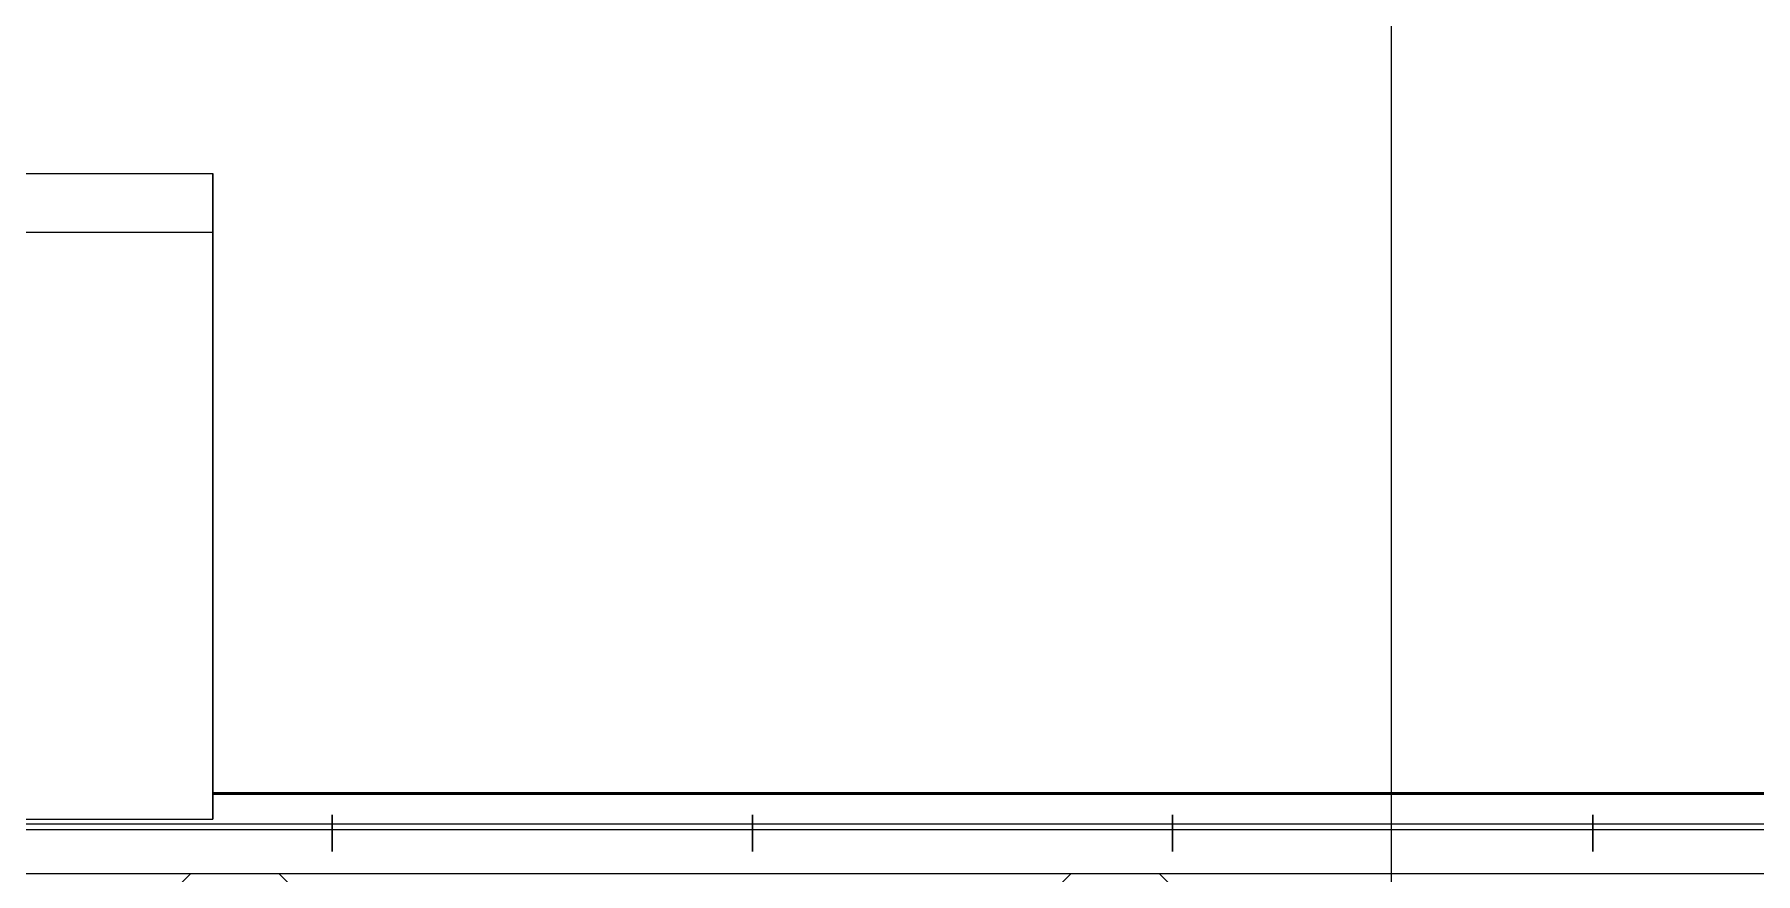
# Model space of a CAD drawing. Header units: millimetres. Extents: x 984 to 425800, y -34355 to 59419.
# Drawn here: x 345233 to 351098, y -11583 to -8724 of the extents above; entities that cross this region are included whole.
import ezdxf

# ---------------------------------------------------------------- set-up
doc = ezdxf.new("R2010")
doc.units = ezdxf.units.MM
for name, color, linetype, lineweight in [('A-COLS-E', 1, 'Continuous', 9), ('A-COLS-HDLN', 2, 'Continuous', 9), ('A-GENM', 1, 'Continuous', 9), ('A-GLAZ-CURT', 2, 'Continuous', 9), ('A-GLAZ-CWMG', 2, 'Continuous', 9), ('A-ROOM-IDEN', 3, 'Continuous', 25)]:
    doc.layers.add(name, color=color, linetype=linetype, lineweight=lineweight)

# ---------------------------------------------------------------- blocks, each defined once
blk = doc.blocks.new('DPA_CP_Entrance Canopy Lower - Depth 4200-17972797-4110-01 GROUND LEVEL - REFLECTED CEILING PLAN')
at = {"layer": 'A-GLAZ-CURT'}
for p, q in [((-672757, -9198), (-671257, -9198)), ((-672757, -9198), (-671257, -9198)), ((-671257, -9448), (-671257, -9198)), ((-671257, -9198), (-671257, -9478)), ((-672757, -9398), (-672757, -11398)), ((-672757, -9398), (-671257, -9398)), ((-672007, -9398), (-671257, -9398)), ((-671257, -11398), (-671257, -9398)), ((-671257, -9398), (-671257, -9448)), ((-671257, -9478), (-671257, -9448)), ((-671257, -9448), (-671257, -9538)), ((-671257, -9533), (-671257, -9453)), ((-671257, -9453), (-671257, -9483)), ((-671257, -9483), (-671257, -9453)), ((-671257, -9453), (-671257, -11398)), ((-671257, -9778), (-671257, -9533)), ((-671257, -9538), (-671257, -9773)), ((-671257, -9747.9), (-671257, -11313)), ((-671257, -11313), (-671257, -9749.2)), ((-671257, -9773), (-671257, -9798)), ((-671257, -9798), (-671257, -9778)), ((-671257, -11398), (-671257, -9798)), ((-671257, -9798), (-671257, -11313)), ((-672757, -11398), (-671257, -11398)), ((-672007, -11398), (-671257, -11398)), ((-671307, -11398), (-671257, -11398))]:
    blk.add_line(p, q, dxfattribs=at)
blk = doc.blocks.new('DPA_Rectangular Tuscan Column - Rectangular Tuscan Column-11934986-4110-01 GROUND LEVEL - REFLECTED CEILING PLAN')
at = {"layer": 'A-COLS-E'}
for p, q in [((-200, 250), (-150, 300)), ((-150, 300), (150, 300)), ((150, 300), (200, 250)), ((-200, -250), (-200, 250)), ((200, 250), (200, -250)), ((-150, -300), (-200, -250)), ((200, -250), (150, -300)), ((150, -300), (-150, -300))]:
    blk.add_line(p, q, dxfattribs=at)
at = {"layer": 'A-COLS-HDLN'}
for p, q in [((125, 150), (-125, 150)), ((-125, 150), (-125, -250)), ((125, -250), (125, 150)), ((-125, -250), (125, -250))]:
    blk.add_line(p, q, dxfattribs=at)
blk = doc.blocks.new('DPA_CP_Entrance Louver Grill Vertical Z - Louver Grill Vertical Z-V203-4110-01 GROUND LEVEL - REFLECTED CEILING PLAN')
at = {"layer": 'A-GLAZ-CURT'}
for p, q in [((-716, -50), (-716, 0)), ((-716, -25), (-716, -50)), ((-716, -50), (-716, -125)), ((-716, -125), (-716, -50)), ((-716, -50), (-716, -125)), ((-716, -125), (-716, -50)), ((-666, -200), (-668, -200))]:
    blk.add_line(p, q, dxfattribs=at)
blk = doc.blocks.new('DPA_CP_Entrance Louver Grill Vertical Z - Louver Grill Vertical Z-V204-4110-01 GROUND LEVEL - REFLECTED CEILING PLAN')
at = {"layer": 'A-GLAZ-CURT'}
for p, q in [((-716, -25), (-716, -50)), ((-716, -50), (-716, -25)), ((-716, -50), (-716, -125)), ((-716, -125), (-716, -50)), ((-716, -50), (-716, -125)), ((-716, -125), (-716, -50))]:
    blk.add_line(p, q, dxfattribs=at)
blk = doc.blocks.new('DPA_CP_Entrance Louver Grill Vertical Z - Louver Grill Vertical Z-V205-4110-01 GROUND LEVEL - REFLECTED CEILING PLAN')
at = {"layer": 'A-GLAZ-CURT'}
for p, q in [((-716, -50), (-716, 0)), ((716, 0), (716, -50)), ((-716, -25), (-716, -50)), ((-716, -50), (-716, -125)), ((-716, -125), (-716, -50)), ((-716, -50), (-716, -125)), ((-716, -125), (-716, -50)), ((716, -50), (716, -25)), ((716, -50), (716, -125)), ((716, -125), (716, -50)), ((716, -50), (716, -125)), ((716, -125), (716, -50)), ((-666, -200), (-668, -200)), ((668, -200), (666, -200))]:
    blk.add_line(p, q, dxfattribs=at)
blk = doc.blocks.new('DPA_CP_Entrance Louver Grill Vertical Z - Louver Grill Vertical Z-V206-4110-01 GROUND LEVEL - REFLECTED CEILING PLAN')
at = {"layer": 'A-GLAZ-CURT'}
for p, q in [((-716, -25), (-716, -50)), ((-716, -50), (-716, -25)), ((-716, -50), (-716, -125)), ((-716, -125), (-716, -50)), ((-716, -50), (-716, -125)), ((-716, -125), (-716, -50)), ((716, -50), (716, -25)), ((716, -25), (716, -50)), ((716, -50), (716, -125)), ((716, -125), (716, -50)), ((716, -50), (716, -125)), ((716, -125), (716, -50))]:
    blk.add_line(p, q, dxfattribs=at)
blk = doc.blocks.new('GM_Louver Grill Vertical Z - Z Profile-V51-4110-01 GROUND LEVEL - REFLECTED CEILING PLAN')
at = {"layer": 'A-GENM'}
for p, q in [((46.4, -73), (40, -73)), ((40, -73), (40, -75)), ((40, -75), (40, -73)), ((40, -73), (46.4, -73)), ((40, -75), (50, -75)), ((50, -75), (40, -75))]:
    blk.add_line(p, q, dxfattribs=at)
blk = doc.blocks.new('GM_Louver Grill Vertical Z - Z Profile-18333959-4110-01 GROUND LEVEL - REFLECTED CEILING PLAN')
at = {"layer": 'A-GENM'}
for p, q in [((40, -75), (50, -75)), ((50, -75), (40, -75))]:
    blk.add_line(p, q, dxfattribs=at)
blk = doc.blocks.new('GM_Louver Grill Vertical Z - Z Profile-V207-4110-01 GROUND LEVEL - REFLECTED CEILING PLAN')
at = {"layer": 'A-GENM'}
for p, q in [((46.4, -73), (40, -73)), ((40, -73), (40, -75)), ((40, -75), (40, -73)), ((40, -73), (46.4, -73)), ((40, -75), (49.6, -75)), ((50, -75), (40, -75)), ((49.6, -74.3), (50, -75))]:
    blk.add_line(p, q, dxfattribs=at)
blk = doc.blocks.new('GM_Louver Grill Vertical Z - Z Profile-V208-4110-01 GROUND LEVEL - REFLECTED CEILING PLAN')
at = {"layer": 'A-GENM'}
for p, q in [((40, -75), (49.6, -75)), ((49.6, -75), (40, -75))]:
    blk.add_line(p, q, dxfattribs=at)
blk = doc.blocks.new('Rectangular Mullion - Entrance Louver Top-V209-4110-01 GROUND LEVEL - REFLECTED CEILING PLAN')
at = {"layer": 'A-GLAZ-CWMG'}
for p, q in [((-665122.2, -11313), (-666554.2, -11313)), ((-666554.2, -11313), (-665122.2, -11313)), ((-666554.2, -11413), (-665122.2, -11413)), ((-666554.2, -11413), (-665122.2, -11413)), ((-666554.2, -11433), (-665122.2, -11433)), ((-666554.2, -11433), (-665122.2, -11433)), ((-666554.2, -11583), (-665122.2, -11583)), ((-666554.2, -11583), (-665122.2, -11583))]:
    blk.add_line(p, q, dxfattribs=at)
blk = doc.blocks.new('Rectangular Mullion - Entrance Louver Top-V210-4110-01 GROUND LEVEL - REFLECTED CEILING PLAN')
at = {"layer": 'A-GLAZ-CWMG'}
for p, q in [((-670850.3, -11313), (-671257, -11313)), ((-671257, -11313), (-670850.3, -11313)), ((-672282.3, -11433), (-670850.3, -11433)), ((-672007, -11413), (-670850.3, -11413)), ((-672007, -11413), (-670850.3, -11413)), ((-672007, -11433), (-670850.3, -11433)), ((-672282.3, -11583), (-670850.3, -11583)), ((-672282.3, -11583), (-670850.3, -11583))]:
    blk.add_line(p, q, dxfattribs=at)
blk = doc.blocks.new('Rectangular Mullion - 50x200-17623528-4110-01 GROUND LEVEL - REFLECTED CEILING PLAN')
at = {"layer": 'A-GLAZ-CWMG'}
for p, q in [((-666554.2, -11308), (-665122.2, -11308)), ((-665122.2, -11308), (-666554.2, -11308))]:
    blk.add_line(p, q, dxfattribs=at)
blk = doc.blocks.new('Rectangular Mullion - 50x200-V211-4110-01 GROUND LEVEL - REFLECTED CEILING PLAN')
at = {"layer": 'A-GLAZ-CWMG'}
for p, q in [((-671257, -11308), (-670850.3, -11308)), ((-670850.3, -11308), (-671257, -11308))]:
    blk.add_line(p, q, dxfattribs=at)

msp = doc.modelspace()

# ---------------------------------------------------------------- linework, layer by layer
at = {"layer": 'A-ROOM-IDEN'}
msp.add_line((349857.9, -13603.4), (349857.9, -2150.2), dxfattribs=at)

# ---------------------------------------------------------------- block references
at = {"layer": 'A-COLS-E'}
for p in [(345915.8, -11883), (348915.8, -11883)]:
    msp.add_blockref('DPA_Rectangular Tuscan Column - Rectangular Tuscan Column-11934986-4110-01 GROUND LEVEL - REFLECTED CEILING PLAN', p, dxfattribs=at)
at = {"layer": 'A-GENM', "rotation": 180}
for name, p in [('GM_Louver Grill Vertical Z - Z Profile-V51-4110-01 GROUND LEVEL - REFLECTED CEILING PLAN', (345896.3, -11383)), ('GM_Louver Grill Vertical Z - Z Profile-18333959-4110-01 GROUND LEVEL - REFLECTED CEILING PLAN', (345896.3, -11383)), ('GM_Louver Grill Vertical Z - Z Profile-V51-4110-01 GROUND LEVEL - REFLECTED CEILING PLAN', (345971.7, -11383)), ('GM_Louver Grill Vertical Z - Z Profile-18333959-4110-01 GROUND LEVEL - REFLECTED CEILING PLAN', (345971.7, -11383)), ('GM_Louver Grill Vertical Z - Z Profile-V51-4110-01 GROUND LEVEL - REFLECTED CEILING PLAN', (346047.1, -11383)), ('GM_Louver Grill Vertical Z - Z Profile-18333959-4110-01 GROUND LEVEL - REFLECTED CEILING PLAN', (346047.1, -11383)), ('GM_Louver Grill Vertical Z - Z Profile-V51-4110-01 GROUND LEVEL - REFLECTED CEILING PLAN', (346122.5, -11383)), ('GM_Louver Grill Vertical Z - Z Profile-18333959-4110-01 GROUND LEVEL - REFLECTED CEILING PLAN', (346122.5, -11383)), ('GM_Louver Grill Vertical Z - Z Profile-V51-4110-01 GROUND LEVEL - REFLECTED CEILING PLAN', (346197.9, -11383)), ('GM_Louver Grill Vertical Z - Z Profile-18333959-4110-01 GROUND LEVEL - REFLECTED CEILING PLAN', (346197.9, -11383)), ('GM_Louver Grill Vertical Z - Z Profile-V51-4110-01 GROUND LEVEL - REFLECTED CEILING PLAN', (346347.9, -11383)), ('GM_Louver Grill Vertical Z - Z Profile-18333959-4110-01 GROUND LEVEL - REFLECTED CEILING PLAN', (346347.9, -11383)), ('GM_Louver Grill Vertical Z - Z Profile-V51-4110-01 GROUND LEVEL - REFLECTED CEILING PLAN', (346423.3, -11383)), ('GM_Louver Grill Vertical Z - Z Profile-18333959-4110-01 GROUND LEVEL - REFLECTED CEILING PLAN', (346423.3, -11383)), ('GM_Louver Grill Vertical Z - Z Profile-V51-4110-01 GROUND LEVEL - REFLECTED CEILING PLAN', (346498.7, -11383)), ('GM_Louver Grill Vertical Z - Z Profile-18333959-4110-01 GROUND LEVEL - REFLECTED CEILING PLAN', (346498.7, -11383)), ('GM_Louver Grill Vertical Z - Z Profile-V51-4110-01 GROUND LEVEL - REFLECTED CEILING PLAN', (346574.1, -11383)), ('GM_Louver Grill Vertical Z - Z Profile-18333959-4110-01 GROUND LEVEL - REFLECTED CEILING PLAN', (346574.1, -11383)), ('GM_Louver Grill Vertical Z - Z Profile-V51-4110-01 GROUND LEVEL - REFLECTED CEILING PLAN', (346649.6, -11383)), ('GM_Louver Grill Vertical Z - Z Profile-18333959-4110-01 GROUND LEVEL - REFLECTED CEILING PLAN', (346649.6, -11383)), ('GM_Louver Grill Vertical Z - Z Profile-V51-4110-01 GROUND LEVEL - REFLECTED CEILING PLAN', (346725, -11383)), ('GM_Louver Grill Vertical Z - Z Profile-18333959-4110-01 GROUND LEVEL - REFLECTED CEILING PLAN', (346725, -11383)), ('GM_Louver Grill Vertical Z - Z Profile-V51-4110-01 GROUND LEVEL - REFLECTED CEILING PLAN', (346800.4, -11383)), ('GM_Louver Grill Vertical Z - Z Profile-18333959-4110-01 GROUND LEVEL - REFLECTED CEILING PLAN', (346800.4, -11383)), ('GM_Louver Grill Vertical Z - Z Profile-V51-4110-01 GROUND LEVEL - REFLECTED CEILING PLAN', (346875.8, -11383)), ('GM_Louver Grill Vertical Z - Z Profile-18333959-4110-01 GROUND LEVEL - REFLECTED CEILING PLAN', (346875.8, -11383)), ('GM_Louver Grill Vertical Z - Z Profile-V51-4110-01 GROUND LEVEL - REFLECTED CEILING PLAN', (346951.2, -11383)), ('GM_Louver Grill Vertical Z - Z Profile-18333959-4110-01 GROUND LEVEL - REFLECTED CEILING PLAN', (346951.2, -11383)), ('GM_Louver Grill Vertical Z - Z Profile-V51-4110-01 GROUND LEVEL - REFLECTED CEILING PLAN', (347026.6, -11383)), ('GM_Louver Grill Vertical Z - Z Profile-18333959-4110-01 GROUND LEVEL - REFLECTED CEILING PLAN', (347026.6, -11383)), ('GM_Louver Grill Vertical Z - Z Profile-V51-4110-01 GROUND LEVEL - REFLECTED CEILING PLAN', (347102, -11383)), ('GM_Louver Grill Vertical Z - Z Profile-18333959-4110-01 GROUND LEVEL - REFLECTED CEILING PLAN', (347102, -11383)), ('GM_Louver Grill Vertical Z - Z Profile-V51-4110-01 GROUND LEVEL - REFLECTED CEILING PLAN', (347177.4, -11383)), ('GM_Louver Grill Vertical Z - Z Profile-18333959-4110-01 GROUND LEVEL - REFLECTED CEILING PLAN', (347177.4, -11383)), ('GM_Louver Grill Vertical Z - Z Profile-V51-4110-01 GROUND LEVEL - REFLECTED CEILING PLAN', (347252.9, -11383)), ('GM_Louver Grill Vertical Z - Z Profile-18333959-4110-01 GROUND LEVEL - REFLECTED CEILING PLAN', (347252.9, -11383)), ('GM_Louver Grill Vertical Z - Z Profile-V51-4110-01 GROUND LEVEL - REFLECTED CEILING PLAN', (347328.3, -11383)), ('GM_Louver Grill Vertical Z - Z Profile-18333959-4110-01 GROUND LEVEL - REFLECTED CEILING PLAN', (347328.3, -11383)), ('GM_Louver Grill Vertical Z - Z Profile-V207-4110-01 GROUND LEVEL - REFLECTED CEILING PLAN', (347403.7, -11383)), ('GM_Louver Grill Vertical Z - Z Profile-V208-4110-01 GROUND LEVEL - REFLECTED CEILING PLAN', (347403.7, -11383)), ('GM_Louver Grill Vertical Z - Z Profile-V51-4110-01 GROUND LEVEL - REFLECTED CEILING PLAN', (347479.1, -11383)), ('GM_Louver Grill Vertical Z - Z Profile-18333959-4110-01 GROUND LEVEL - REFLECTED CEILING PLAN', (347479.1, -11383)), ('GM_Louver Grill Vertical Z - Z Profile-V51-4110-01 GROUND LEVEL - REFLECTED CEILING PLAN', (347554.5, -11383)), ('GM_Louver Grill Vertical Z - Z Profile-18333959-4110-01 GROUND LEVEL - REFLECTED CEILING PLAN', (347554.5, -11383)), ('GM_Louver Grill Vertical Z - Z Profile-V51-4110-01 GROUND LEVEL - REFLECTED CEILING PLAN', (347629.9, -11383)), ('GM_Louver Grill Vertical Z - Z Profile-18333959-4110-01 GROUND LEVEL - REFLECTED CEILING PLAN', (347629.9, -11383)), ('GM_Louver Grill Vertical Z - Z Profile-V51-4110-01 GROUND LEVEL - REFLECTED CEILING PLAN', (347779.9, -11383)), ('GM_Louver Grill Vertical Z - Z Profile-18333959-4110-01 GROUND LEVEL - REFLECTED CEILING PLAN', (347779.9, -11383)), ('GM_Louver Grill Vertical Z - Z Profile-V51-4110-01 GROUND LEVEL - REFLECTED CEILING PLAN', (347855.3, -11383)), ('GM_Louver Grill Vertical Z - Z Profile-18333959-4110-01 GROUND LEVEL - REFLECTED CEILING PLAN', (347855.3, -11383)), ('GM_Louver Grill Vertical Z - Z Profile-V51-4110-01 GROUND LEVEL - REFLECTED CEILING PLAN', (347930.8, -11383)), ('GM_Louver Grill Vertical Z - Z Profile-18333959-4110-01 GROUND LEVEL - REFLECTED CEILING PLAN', (347930.8, -11383)), ('GM_Louver Grill Vertical Z - Z Profile-V51-4110-01 GROUND LEVEL - REFLECTED CEILING PLAN', (348006.2, -11383)), ('GM_Louver Grill Vertical Z - Z Profile-18333959-4110-01 GROUND LEVEL - REFLECTED CEILING PLAN', (348006.2, -11383)), ('GM_Louver Grill Vertical Z - Z Profile-V51-4110-01 GROUND LEVEL - REFLECTED CEILING PLAN', (348081.6, -11383)), ('GM_Louver Grill Vertical Z - Z Profile-18333959-4110-01 GROUND LEVEL - REFLECTED CEILING PLAN', (348081.6, -11383)), ('GM_Louver Grill Vertical Z - Z Profile-V51-4110-01 GROUND LEVEL - REFLECTED CEILING PLAN', (348157, -11383)), ('GM_Louver Grill Vertical Z - Z Profile-18333959-4110-01 GROUND LEVEL - REFLECTED CEILING PLAN', (348157, -11383)), ('GM_Louver Grill Vertical Z - Z Profile-V51-4110-01 GROUND LEVEL - REFLECTED CEILING PLAN', (348232.4, -11383)), ('GM_Louver Grill Vertical Z - Z Profile-18333959-4110-01 GROUND LEVEL - REFLECTED CEILING PLAN', (348232.4, -11383)), ('GM_Louver Grill Vertical Z - Z Profile-V51-4110-01 GROUND LEVEL - REFLECTED CEILING PLAN', (348307.8, -11383)), ('GM_Louver Grill Vertical Z - Z Profile-18333959-4110-01 GROUND LEVEL - REFLECTED CEILING PLAN', (348307.8, -11383)), ('GM_Louver Grill Vertical Z - Z Profile-V51-4110-01 GROUND LEVEL - REFLECTED CEILING PLAN', (348383.2, -11383)), ('GM_Louver Grill Vertical Z - Z Profile-18333959-4110-01 GROUND LEVEL - REFLECTED CEILING PLAN', (348383.2, -11383)), ('GM_Louver Grill Vertical Z - Z Profile-V51-4110-01 GROUND LEVEL - REFLECTED CEILING PLAN', (348458.6, -11383)), ('GM_Louver Grill Vertical Z - Z Profile-18333959-4110-01 GROUND LEVEL - REFLECTED CEILING PLAN', (348458.6, -11383)), ('GM_Louver Grill Vertical Z - Z Profile-V51-4110-01 GROUND LEVEL - REFLECTED CEILING PLAN', (348534.1, -11383)), ('GM_Louver Grill Vertical Z - Z Profile-18333959-4110-01 GROUND LEVEL - REFLECTED CEILING PLAN', (348534.1, -11383)), ('GM_Louver Grill Vertical Z - Z Profile-V51-4110-01 GROUND LEVEL - REFLECTED CEILING PLAN', (348609.5, -11383)), ('GM_Louver Grill Vertical Z - Z Profile-18333959-4110-01 GROUND LEVEL - REFLECTED CEILING PLAN', (348609.5, -11383)), ('GM_Louver Grill Vertical Z - Z Profile-V51-4110-01 GROUND LEVEL - REFLECTED CEILING PLAN', (348684.9, -11383)), ('GM_Louver Grill Vertical Z - Z Profile-18333959-4110-01 GROUND LEVEL - REFLECTED CEILING PLAN', (348684.9, -11383)), ('GM_Louver Grill Vertical Z - Z Profile-V51-4110-01 GROUND LEVEL - REFLECTED CEILING PLAN', (348760.3, -11383)), ('GM_Louver Grill Vertical Z - Z Profile-18333959-4110-01 GROUND LEVEL - REFLECTED CEILING PLAN', (348760.3, -11383)), ('GM_Louver Grill Vertical Z - Z Profile-V51-4110-01 GROUND LEVEL - REFLECTED CEILING PLAN', (348835.7, -11383)), ('GM_Louver Grill Vertical Z - Z Profile-18333959-4110-01 GROUND LEVEL - REFLECTED CEILING PLAN', (348835.7, -11383)), ('GM_Louver Grill Vertical Z - Z Profile-V51-4110-01 GROUND LEVEL - REFLECTED CEILING PLAN', (348911.1, -11383)), ('GM_Louver Grill Vertical Z - Z Profile-18333959-4110-01 GROUND LEVEL - REFLECTED CEILING PLAN', (348911.1, -11383)), ('GM_Louver Grill Vertical Z - Z Profile-V51-4110-01 GROUND LEVEL - REFLECTED CEILING PLAN', (348986.5, -11383)), ('GM_Louver Grill Vertical Z - Z Profile-18333959-4110-01 GROUND LEVEL - REFLECTED CEILING PLAN', (348986.5, -11383)), ('GM_Louver Grill Vertical Z - Z Profile-V51-4110-01 GROUND LEVEL - REFLECTED CEILING PLAN', (349061.9, -11383)), ('GM_Louver Grill Vertical Z - Z Profile-18333959-4110-01 GROUND LEVEL - REFLECTED CEILING PLAN', (349061.9, -11383)), ('GM_Louver Grill Vertical Z - Z Profile-V51-4110-01 GROUND LEVEL - REFLECTED CEILING PLAN', (349211.9, -11383)), ('GM_Louver Grill Vertical Z - Z Profile-18333959-4110-01 GROUND LEVEL - REFLECTED CEILING PLAN', (349211.9, -11383)), ('GM_Louver Grill Vertical Z - Z Profile-V51-4110-01 GROUND LEVEL - REFLECTED CEILING PLAN', (349287.4, -11383)), ('GM_Louver Grill Vertical Z - Z Profile-18333959-4110-01 GROUND LEVEL - REFLECTED CEILING PLAN', (349287.4, -11383)), ('GM_Louver Grill Vertical Z - Z Profile-V51-4110-01 GROUND LEVEL - REFLECTED CEILING PLAN', (349362.8, -11383)), ('GM_Louver Grill Vertical Z - Z Profile-18333959-4110-01 GROUND LEVEL - REFLECTED CEILING PLAN', (349362.8, -11383)), ('GM_Louver Grill Vertical Z - Z Profile-V51-4110-01 GROUND LEVEL - REFLECTED CEILING PLAN', (349438.2, -11383)), ('GM_Louver Grill Vertical Z - Z Profile-18333959-4110-01 GROUND LEVEL - REFLECTED CEILING PLAN', (349438.2, -11383)), ('GM_Louver Grill Vertical Z - Z Profile-V51-4110-01 GROUND LEVEL - REFLECTED CEILING PLAN', (349513.6, -11383)), ('GM_Louver Grill Vertical Z - Z Profile-18333959-4110-01 GROUND LEVEL - REFLECTED CEILING PLAN', (349513.6, -11383)), ('GM_Louver Grill Vertical Z - Z Profile-V51-4110-01 GROUND LEVEL - REFLECTED CEILING PLAN', (349589, -11383)), ('GM_Louver Grill Vertical Z - Z Profile-18333959-4110-01 GROUND LEVEL - REFLECTED CEILING PLAN', (349589, -11383)), ('GM_Louver Grill Vertical Z - Z Profile-V51-4110-01 GROUND LEVEL - REFLECTED CEILING PLAN', (349664.4, -11383)), ('GM_Louver Grill Vertical Z - Z Profile-18333959-4110-01 GROUND LEVEL - REFLECTED CEILING PLAN', (349664.4, -11383)), ('GM_Louver Grill Vertical Z - Z Profile-V51-4110-01 GROUND LEVEL - REFLECTED CEILING PLAN', (349739.8, -11383)), ('GM_Louver Grill Vertical Z - Z Profile-18333959-4110-01 GROUND LEVEL - REFLECTED CEILING PLAN', (349739.8, -11383)), ('GM_Louver Grill Vertical Z - Z Profile-V51-4110-01 GROUND LEVEL - REFLECTED CEILING PLAN', (349815.2, -11383)), ('GM_Louver Grill Vertical Z - Z Profile-18333959-4110-01 GROUND LEVEL - REFLECTED CEILING PLAN', (349815.2, -11383)), ('GM_Louver Grill Vertical Z - Z Profile-V51-4110-01 GROUND LEVEL - REFLECTED CEILING PLAN', (349890.7, -11383)), ('GM_Louver Grill Vertical Z - Z Profile-18333959-4110-01 GROUND LEVEL - REFLECTED CEILING PLAN', (349890.7, -11383)), ('GM_Louver Grill Vertical Z - Z Profile-V51-4110-01 GROUND LEVEL - REFLECTED CEILING PLAN', (349966.1, -11383)), ('GM_Louver Grill Vertical Z - Z Profile-18333959-4110-01 GROUND LEVEL - REFLECTED CEILING PLAN', (349966.1, -11383)), ('GM_Louver Grill Vertical Z - Z Profile-V51-4110-01 GROUND LEVEL - REFLECTED CEILING PLAN', (350041.5, -11383)), ('GM_Louver Grill Vertical Z - Z Profile-18333959-4110-01 GROUND LEVEL - REFLECTED CEILING PLAN', (350041.5, -11383)), ('GM_Louver Grill Vertical Z - Z Profile-V51-4110-01 GROUND LEVEL - REFLECTED CEILING PLAN', (350116.9, -11383)), ('GM_Louver Grill Vertical Z - Z Profile-18333959-4110-01 GROUND LEVEL - REFLECTED CEILING PLAN', (350116.9, -11383)), ('GM_Louver Grill Vertical Z - Z Profile-V51-4110-01 GROUND LEVEL - REFLECTED CEILING PLAN', (350192.3, -11383)), ('GM_Louver Grill Vertical Z - Z Profile-18333959-4110-01 GROUND LEVEL - REFLECTED CEILING PLAN', (350192.3, -11383)), ('GM_Louver Grill Vertical Z - Z Profile-V51-4110-01 GROUND LEVEL - REFLECTED CEILING PLAN', (350267.7, -11383)), ('GM_Louver Grill Vertical Z - Z Profile-18333959-4110-01 GROUND LEVEL - REFLECTED CEILING PLAN', (350267.7, -11383)), ('GM_Louver Grill Vertical Z - Z Profile-V51-4110-01 GROUND LEVEL - REFLECTED CEILING PLAN', (350343.1, -11383)), ('GM_Louver Grill Vertical Z - Z Profile-18333959-4110-01 GROUND LEVEL - REFLECTED CEILING PLAN', (350343.1, -11383)), ('GM_Louver Grill Vertical Z - Z Profile-V51-4110-01 GROUND LEVEL - REFLECTED CEILING PLAN', (350418.5, -11383)), ('GM_Louver Grill Vertical Z - Z Profile-18333959-4110-01 GROUND LEVEL - REFLECTED CEILING PLAN', (350418.5, -11383)), ('GM_Louver Grill Vertical Z - Z Profile-V51-4110-01 GROUND LEVEL - REFLECTED CEILING PLAN', (350494, -11383)), ('GM_Louver Grill Vertical Z - Z Profile-18333959-4110-01 GROUND LEVEL - REFLECTED CEILING PLAN', (350494, -11383)), ('GM_Louver Grill Vertical Z - Z Profile-V51-4110-01 GROUND LEVEL - REFLECTED CEILING PLAN', (350644, -11383)), ('GM_Louver Grill Vertical Z - Z Profile-18333959-4110-01 GROUND LEVEL - REFLECTED CEILING PLAN', (350644, -11383)), ('GM_Louver Grill Vertical Z - Z Profile-V51-4110-01 GROUND LEVEL - REFLECTED CEILING PLAN', (350719.4, -11383)), ('GM_Louver Grill Vertical Z - Z Profile-18333959-4110-01 GROUND LEVEL - REFLECTED CEILING PLAN', (350719.4, -11383)), ('GM_Louver Grill Vertical Z - Z Profile-V51-4110-01 GROUND LEVEL - REFLECTED CEILING PLAN', (350794.8, -11383)), ('GM_Louver Grill Vertical Z - Z Profile-18333959-4110-01 GROUND LEVEL - REFLECTED CEILING PLAN', (350794.8, -11383)), ('GM_Louver Grill Vertical Z - Z Profile-V51-4110-01 GROUND LEVEL - REFLECTED CEILING PLAN', (350870.2, -11383)), ('GM_Louver Grill Vertical Z - Z Profile-18333959-4110-01 GROUND LEVEL - REFLECTED CEILING PLAN', (350870.2, -11383)), ('GM_Louver Grill Vertical Z - Z Profile-V51-4110-01 GROUND LEVEL - REFLECTED CEILING PLAN', (350945.6, -11383)), ('GM_Louver Grill Vertical Z - Z Profile-18333959-4110-01 GROUND LEVEL - REFLECTED CEILING PLAN', (350945.6, -11383)), ('GM_Louver Grill Vertical Z - Z Profile-V51-4110-01 GROUND LEVEL - REFLECTED CEILING PLAN', (351021, -11383)), ('GM_Louver Grill Vertical Z - Z Profile-18333959-4110-01 GROUND LEVEL - REFLECTED CEILING PLAN', (351021, -11383)), ('GM_Louver Grill Vertical Z - Z Profile-V51-4110-01 GROUND LEVEL - REFLECTED CEILING PLAN', (351096.4, -11383)), ('GM_Louver Grill Vertical Z - Z Profile-18333959-4110-01 GROUND LEVEL - REFLECTED CEILING PLAN', (351096.4, -11383))]:
    msp.add_blockref(name, p, dxfattribs=at)
at = {"layer": 'A-GLAZ-CURT'}
msp.add_blockref('DPA_CP_Entrance Canopy Lower - Depth 4200-17972797-4110-01 GROUND LEVEL - REFLECTED CEILING PLAN', (1017098.2, 0), dxfattribs=at)
at = {"layer": 'A-GLAZ-CURT', "rotation": 180}
for name, p in [('DPA_CP_Entrance Louver Grill Vertical Z - Louver Grill Vertical Z-V203-4110-01 GROUND LEVEL - REFLECTED CEILING PLAN', (345531.9, -11508)), ('DPA_CP_Entrance Louver Grill Vertical Z - Louver Grill Vertical Z-V205-4110-01 GROUND LEVEL - REFLECTED CEILING PLAN', (346963.9, -11508)), ('DPA_CP_Entrance Louver Grill Vertical Z - Louver Grill Vertical Z-V205-4110-01 GROUND LEVEL - REFLECTED CEILING PLAN', (348395.9, -11508)), ('DPA_CP_Entrance Louver Grill Vertical Z - Louver Grill Vertical Z-V205-4110-01 GROUND LEVEL - REFLECTED CEILING PLAN', (349827.9, -11508)), ('DPA_CP_Entrance Louver Grill Vertical Z - Louver Grill Vertical Z-V205-4110-01 GROUND LEVEL - REFLECTED CEILING PLAN', (351260, -11508)), ('DPA_CP_Entrance Louver Grill Vertical Z - Louver Grill Vertical Z-V204-4110-01 GROUND LEVEL - REFLECTED CEILING PLAN', (345531.9, -11508)), ('DPA_CP_Entrance Louver Grill Vertical Z - Louver Grill Vertical Z-V206-4110-01 GROUND LEVEL - REFLECTED CEILING PLAN', (346963.9, -11508)), ('DPA_CP_Entrance Louver Grill Vertical Z - Louver Grill Vertical Z-V206-4110-01 GROUND LEVEL - REFLECTED CEILING PLAN', (348395.9, -11508)), ('DPA_CP_Entrance Louver Grill Vertical Z - Louver Grill Vertical Z-V206-4110-01 GROUND LEVEL - REFLECTED CEILING PLAN', (349827.9, -11508)), ('DPA_CP_Entrance Louver Grill Vertical Z - Louver Grill Vertical Z-V206-4110-01 GROUND LEVEL - REFLECTED CEILING PLAN', (351260, -11508))]:
    msp.add_blockref(name, p, dxfattribs=at)
at = {"layer": 'A-GLAZ-CWMG'}
for name, p in [('Rectangular Mullion - Entrance Louver Top-V210-4110-01 GROUND LEVEL - REFLECTED CEILING PLAN', (1017098.2, 0)), ('Rectangular Mullion - 50x200-V211-4110-01 GROUND LEVEL - REFLECTED CEILING PLAN', (1017098.2, 0)), ('Rectangular Mullion - 50x200-17623528-4110-01 GROUND LEVEL - REFLECTED CEILING PLAN', (1012802.1, 0)), ('Rectangular Mullion - Entrance Louver Top-V209-4110-01 GROUND LEVEL - REFLECTED CEILING PLAN', (1012802.1, 0)), ('Rectangular Mullion - 50x200-17623528-4110-01 GROUND LEVEL - REFLECTED CEILING PLAN', (1014234.1, 0)), ('Rectangular Mullion - Entrance Louver Top-V209-4110-01 GROUND LEVEL - REFLECTED CEILING PLAN', (1014234.1, 0)), ('Rectangular Mullion - 50x200-17623528-4110-01 GROUND LEVEL - REFLECTED CEILING PLAN', (1015666.2, 0)), ('Rectangular Mullion - Entrance Louver Top-V209-4110-01 GROUND LEVEL - REFLECTED CEILING PLAN', (1015666.2, 0)), ('Rectangular Mullion - 50x200-17623528-4110-01 GROUND LEVEL - REFLECTED CEILING PLAN', (1017098.2, 0)), ('Rectangular Mullion - Entrance Louver Top-V209-4110-01 GROUND LEVEL - REFLECTED CEILING PLAN', (1017098.2, 0))]:
    msp.add_blockref(name, p, dxfattribs=at)

doc.saveas('drawing.dxf')
